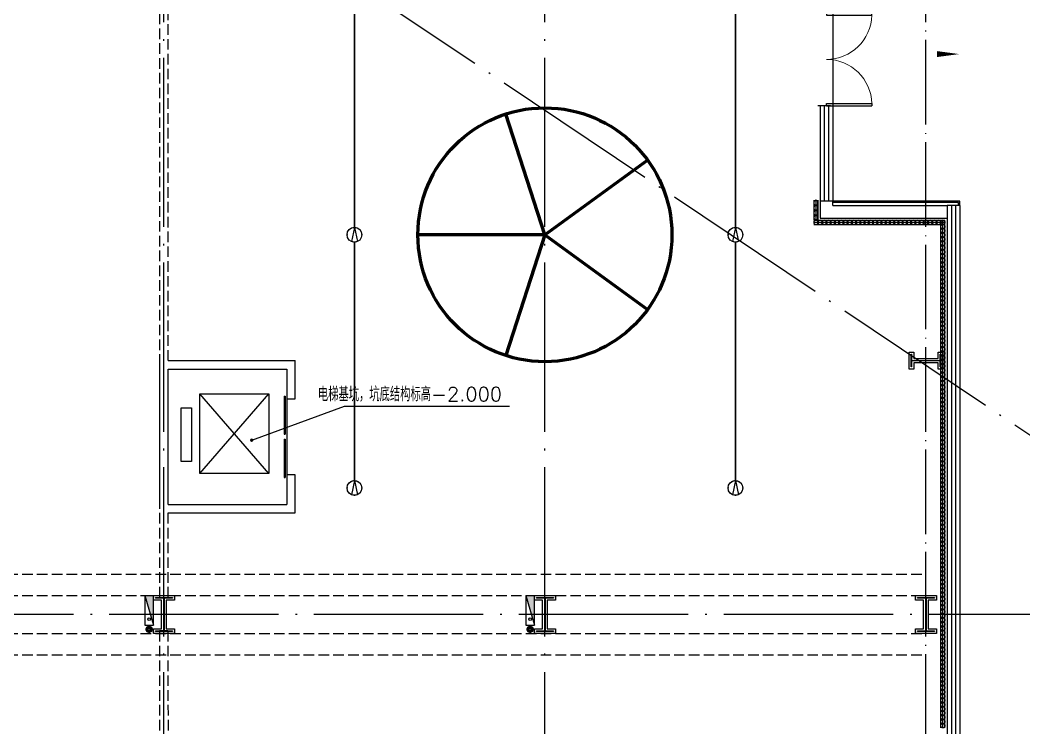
# Model space of a CAD drawing. Extents: x -1396510 to 1250330, y -1892470 to 1623980.
# Drawn here: x 180528 to 204240, y -1326655 to -1309924 of the extents above; entities that cross this region are included whole.
import ezdxf
from ezdxf.enums import TextEntityAlignment as Align

# ---------------------------------------------------------------- set-up
doc = ezdxf.new("R2010")
doc.units = 0
doc.header["$LTSCALE"] = 1000
doc.header["$MEASUREMENT"] = 0
doc.linetypes.add('DASH', pattern=[0.35, 0.25, -0.1])
doc.linetypes.add('DOTE', pattern=[2.42, 2, -0.2, 0.02, -0.2])
doc.layers.get('Defpoints').update_dxf_attribs({"color": 210})
for name, color, linetype in [('10平面$0$WINDOW', 4, 'Continuous'), ('A-AXIS-DOTE', 14, 'DOTE'), ('A-AXIS-SYMB', 3, 'Continuous'), ('A-CURTAIN', 134, 'Continuous'), ('A-HATCH-2', 251, 'Continuous'), ('A-HRAIL', 173, 'Continuous'), ('A-LIN-V', 9, 'Continuous'), ('A-WINDOW', 140, 'Continuous'), ('AS-COLN', 6, 'Continuous'), ('AS-WALL', 40, 'Continuous'), ('CURTWALL', 4, 'Continuous'), ('EQUIP-照明', 3, 'Continuous'), ('SB_ZF消火栓', 10, 'Continuous'), ('SB_ZF消火栓M', 10, 'Continuous'), ('WINDOW', 4, 'Continuous'), ('WIRE-照明', 1, 'Continuous')]:
    doc.layers.add(name, color=color, linetype=linetype)
doc.layers.add('A-云线2', color=3, linetype='Continuous', plot=False)
doc.layers.add('LG-ZF消防', color=1, linetype='Continuous', lineweight=60)
doc.styles.add('_TCH_DIM', font='SIMPLEX', dxfattribs={"bigfont": 'GBCBIG'})
doc.styles.add('_TEL_DIM', font='SIMPLEX', dxfattribs={"width": 0.8, "height": 3.5, "bigfont": 'HZTXT'})

# ---------------------------------------------------------------- blocks, each defined once
blk = doc.blocks.new('4324324')
at = {"layer": 'A-HATCH-2', "color": 8, "linetype": 'DASH'}
for p, q in [((-294754, 585770), (-128854, 585770)), ((-294754, 585270), (-128854, 585270)), ((-307354, 584370), (-128854, 584370)), ((-307354, 583870), (-128854, 583870))]:
    blk.add_line(p, q, dxfattribs=at)
blk = doc.blocks.new('w4324324')
at = {"layer": 'A-HATCH-2', "color": 0, "lineweight": 60}
for q in [(-1694760, 686605), (-1697614, 684532), (-1691907, 684532), (-1696524, 681178), (-1692997, 681178)]:
    blk.add_line((-1694760, 683605), q, dxfattribs=at)
blk.add_circle((-1694760, 683605), 3000, dxfattribs=at)
blk = doc.blocks.new('342343')
at = {"layer": 'A-LIN-V', "color": 8}
blk.add_blockref('w4324324', (1066610, -62444), dxfattribs=at)
blk = doc.blocks.new('w42343243')
at = {"layer": 'A-HATCH-2', "color": 8}
blk.add_lwpolyline([(-165104, 621070), (-164604, 621070), (-164604, 620958), (-164800, 620958), (-164800, 620282), (-164604, 620282), (-164604, 620170), (-165104, 620170), (-165104, 620282), (-164908, 620282), (-164908, 620958), (-165104, 620958)], close=True, dxfattribs=at)
at = {"layer": 'AS-COLN', "color": 3}
blk.add_lwpolyline([(-165054, 621020), (-164654, 621020), (-164654, 621008), (-164850, 621008), (-164850, 620232), (-164654, 620232), (-164654, 620220), (-165054, 620220), (-165054, 620232), (-164858, 620232), (-164858, 621008), (-165054, 621008)], close=True, dxfattribs=at)
blk = doc.blocks.new('nt66')
at = {"layer": 'A-HATCH-2', "color": 8}
blk.add_lwpolyline([(-195840, 766870), (-195440, 766870), (-195440, 766758), (-195586, 766758), (-195586, 766182), (-195440, 766182), (-195440, 766070), (-195840, 766070), (-195840, 766182), (-195694, 766182), (-195694, 766758), (-195840, 766758)], close=True, dxfattribs=at)
at = {"layer": 'AS-COLN'}
blk.add_lwpolyline([(-195790, 766820), (-195490, 766820), (-195490, 766808), (-195636, 766808), (-195636, 766132), (-195490, 766132), (-195490, 766120), (-195790, 766120), (-195790, 766132), (-195644, 766132), (-195644, 766808), (-195790, 766808)], close=True, dxfattribs=at)
blk = doc.blocks.new('42343')
at = {"rotation": 270}
blk.add_blockref('nt66', (-895324, 395180), dxfattribs=at)
at = {"layer": 'A-WINDOW'}
for p in [(18000, -35800), (27000, -35800), (36000, -35800)]:
    blk.add_blockref('w42343243', p, dxfattribs=at)
blk = doc.blocks.new('A$C5D961328')
at = {"layer": 'SB_ZF消火栓'}
blk.add_hatch(color=256, dxfattribs=at).paths.add_polyline_path([(0, 40), (700, 40), (700, 240)])
for p, q in [((700, 240), (0, 240)), ((0, 240), (0, 40)), ((700, 240), (0, 40)), ((700, 240), (700, 40)), ((0, 40), (700, 40))]:
    blk.add_line(p, q, dxfattribs=at)
at = {"layer": 'SB_ZF消火栓', "color": 1}
blk.add_circle((140, 140), 32.5, dxfattribs=at)
blk = doc.blocks.new('we42342343234')
at = {"layer": 'LG-ZF消防'}
for centre in [(-147204, 584470), (-138204, 584470)]:
    blk.add_circle(centre, 50, dxfattribs=at)
at = {"layer": 'SB_ZF消火栓M', "rotation": 90}
for p in [(-147064, 584570), (-138064, 584570)]:
    blk.add_blockref('A$C5D961328', p, dxfattribs=at)
blk = doc.blocks.new('10平面$0$$DorLib2D$00000002')
for p, q in [((-0.5, 0), (-0.5, 0.4875)), ((-0.475, 0.4875), (-0.5, 0.4875)), ((-0.475, 0), (-0.475, 0.4875)), ((0.475, 0), (0.475, 0.4875)), ((0.475, 0.4875), (0.5, 0.4875)), ((0.5, 0), (0.5, 0.4875)), ((-0.5, 0), (-0.475, 0)), ((0.5, 0), (0.475, 0))]:
    blk.add_line(p, q)
at = {"lineweight": 13}
for centre, start, end in [((-0.4875, 0), 0, 88.53072), ((0.4875, 0), 91.46928, 180)]:
    blk.add_arc(centre, 0.4875, start, end, dxfattribs=at)
blk = doc.blocks.new('$DORLIB2D$00000127')
at = {"color": 0}
for points in [[(-0.533, 0.795), (-0.533, 0.69)], [(-0.033, 0.795), (-0.533, 0.795)], [(-0.033, 0.795), (-0.033, 0.69)], [(0.533, 0.795), (0.033, 0.795)], [(0.033, 0.795), (0.033, 0.69)], [(0.533, 0.795), (0.533, 0.69)], [(-0.033, 0.69), (-0.533, 0.69)], [(0.533, 0.69), (0.033, 0.69)], [(0.5, 0.5), (-0.5, 0.5)]]:
    blk.add_lwpolyline(points, dxfattribs=at)
blk = doc.blocks.new('99平面图例外参$0$$LinePat$圆环')
for points in [[(0, 150), (300, 150)], [(0, 0), (300, 0)], [(0, -150), (300, -150)]]:
    blk.add_lwpolyline(points)
at = {"color": 0}
blk.add_circle((150, 0), 150, dxfattribs=at)
blk = doc.blocks.new('世赫3#厂房一层0821')
at = {"layer": '10平面$0$WINDOW'}
blk.add_line((181799.6, -21680), (181799.6, -23880), dxfattribs=at)
at = {"layer": 'A-AXIS-DOTE', "color": 8, "ltscale": 2}
for p, q in [((166000, -79980), (166000, 5514)), ((175000, -79980), (175000, 5514)), ((165996, -17950), (196000, -38050)), ((192904.2, -35900), (-5155.8, -35900))]:
    blk.add_line(p, q, dxfattribs=at)
at = {"layer": 'A-AXIS-DOTE', "color": 8}
blk.add_line((184000, -79980), (184000, 5514), dxfattribs=at)
at = {"layer": 'A-AXIS-SYMB', "color": 8}
blk.add_lwpolyline([(183326.4, -22654.2, 0, 0, 0), (184786.4, -22654.2, 0, 140, 0), (184261.4, -22654.2, 0, 0, 0)], format="xyseb", dxfattribs=at)
at = {"layer": 'A-CURTAIN'}
for points in [[(184800, -26230), (184800, -26130), (181800, -26130)], [(184770, -26230), (184770, -26160), (181800, -26160)]]:
    blk.add_lwpolyline(points, dxfattribs=at)
at = {"layer": 'AS-WALL'}
for p, q in [((181799.6, -26130), (181499.6, -26130)), ((181499.6, -26130), (181499.6, -26530)), ((181799.6, -26230), (181799.6, -26130)), ((181799.6, -26230), (184500, -26230)), ((181499.6, -26530), (184500, -26530))]:
    blk.add_line(p, q, dxfattribs=at)
at = {"layer": 'CURTWALL'}
for p, q in [((184500, -26230), (184500, -26380)), ((184800, -26230), (184500, -26230)), ((184600, -26230), (184600, -26380)), ((184700, -26230), (184700, -26380)), ((184800, -26230), (184800, -26380)), ((184500, -26380), (184500, -55230)), ((184600, -26380), (184600, -55230)), ((184700, -26380), (184700, -55230)), ((184800, -26380), (184800, -55230))]:
    blk.add_line(p, q, dxfattribs=at)
at = {"layer": 'Defpoints', "color": 8, "linetype": 'DASH'}
for p, q in [((165900, -30000), (165900, -400)), ((166100, -29900), (166100, -400)), ((165900, -35500), (165900, -33400)), ((166100, -35500), (166100, -33500)), ((165900, -35500), (166100, -35500)), ((165896, -36288), (165900, -68600)), ((166096, -36288), (165896, -36288)), ((166096, -36288), (166100, -68600))]:
    blk.add_line(p, q, dxfattribs=at)
at = {"layer": 'Defpoints', "color": 8}
for p, q in [((165900, -33400), (165900, -30000)), ((166100, -29900), (169100, -29900)), ((166100, -30100), (168900, -30100)), ((166100, -33300), (166100, -30100)), ((168900, -30100), (168900, -30800)), ((169100, -30800), (169100, -29900)), ((166850, -32565.8), (168480, -30685.8)), ((168480, -32565.8), (166850, -30685.8)), ((168900, -30800), (169100, -30800)), ((168074.2, -31780), (170264.2, -30980)), ((170264.2, -30980), (174164.2, -30980)), ((169100, -32600), (168900, -32600)), ((168900, -32600), (168900, -33300)), ((169100, -33500), (169100, -32600)), ((166100, -33300), (168900, -33300)), ((166100, -33500), (169100, -33500))]:
    blk.add_line(p, q, dxfattribs=at)
for points in [[(166850, -32565.8), (166850, -30685.8), (168480, -30685.8), (168480, -32565.8)], [(166410, -32285.8), (166410, -31015.8), (166650, -31015.8), (166650, -32285.8)]]:
    blk.add_lwpolyline(points, close=True, dxfattribs=at)
at = {"layer": 'Defpoints', "color": 8, "const_width": 40}
blk.add_lwpolyline([(168055.4, -31786.9, 1), (168093, -31773.1, 1)], format="xyb", close=True, dxfattribs=at)
at = {"layer": 'WINDOW'}
for p, q in [((181745.4, -23880), (181445.1, -23880)), ((181499.6, -23880), (181499.6, -26130)), ((181599.6, -23880), (181599.6, -26130)), ((181699.6, -23880), (181699.6, -26130)), ((181799.6, -23880), (181799.6, -26130))]:
    blk.add_line(p, q, dxfattribs=at)
at = {"layer": '10平面$0$WINDOW', "xscale": -2200, "yscale": 2200, "zscale": 300, "rotation": 270.0000000014832}
blk.add_blockref('10平面$0$$DorLib2D$00000002', (181649.6, -22780), dxfattribs=at)
at = {"layer": 'A-HRAIL', "yscale": 0.3333333333111111, "zscale": 0.3333333333111111}
for p, xscale, rotation in [((181400, -26110), -0.3916666671966327, 90), ((181400, -26227.5), -0.3916666671966327, 90), ((181400, -26345), -0.3916666671966327, 90), ((181400, -26462.5), -0.3916666671966327, 90), ((181350, -26630), -0.3333333266804324, 180), ((181450, -26630), -0.3333333266804324, 180), ((181550, -26630), -0.3333333266804324, 180), ((181650, -26630), -0.3333333266804324, 180), ((181750, -26630), -0.3333333266804324, 180), ((181850, -26630), -0.3333333266804324, 180), ((181950, -26630), -0.3333333266804324, 180), ((182050, -26630), -0.3333333266804324, 180), ((182150, -26630), -0.3333333266804324, 180), ((182250, -26630), -0.3333333266804324, 180), ((182350, -26630), -0.3333333266804324, 180), ((182450, -26630), -0.3333333266804324, 180), ((182550, -26630), -0.3333333266804324, 180), ((182650, -26630), -0.3333333266804324, 180), ((182750, -26630), -0.3333333266804324, 180), ((182850, -26630), -0.3333333266804324, 180), ((182950, -26630), -0.3333333266804324, 180), ((183050, -26630), -0.3333333266804324, 180), ((183150, -26630), -0.3333333266804324, 180), ((183250, -26630), -0.3333333266804324, 180), ((183350, -26630), -0.3333333266804324, 180), ((183450, -26630), -0.3333333266804324, 180), ((183550, -26630), -0.3333333266804324, 180), ((183650, -26630), -0.3333333266804324, 180), ((183750, -26630), -0.3333333266804324, 180), ((183850, -26630), -0.3333333266804324, 180), ((183950, -26630), -0.3333333266804324, 180), ((184050, -26630), -0.3333333266804324, 180), ((184150, -26630), -0.3333333266804324, 180), ((184250, -26630), -0.3333333266804324, 180), ((184400, -26680), 0.3333686689155855, 90), ((184350, -26630), -0.3333333266804324, 180), ((184400, -26780), 0.3333686689155855, 90), ((184400, -26880), 0.3333686689155855, 90), ((184400, -26980), 0.3333686689155855, 90), ((184400, -27080.1), 0.3333686689155855, 90), ((184400, -27180.1), 0.3333686689155855, 90), ((184400, -27280.1), 0.3333686689155855, 90), ((184400, -27380.1), 0.3333686689155855, 90), ((184400, -27480.1), 0.3333686689155855, 90), ((184400, -27580.1), 0.3333686689155855, 90), ((184400, -27680.1), 0.3333686689155855, 90), ((184400, -27780.1), 0.3333686689155855, 90), ((184400, -27880.1), 0.3333686689155855, 90), ((184400, -27980.1), 0.3333686689155855, 90), ((184400, -28080.2), 0.3333686689155855, 90), ((184400, -28180.2), 0.3333686689155855, 90), ((184400, -28280.2), 0.3333686689155855, 90), ((184400, -28380.2), 0.3333686689155855, 90), ((184400, -28480.2), 0.3333686689155855, 90), ((184400, -28580.2), 0.3333686689155855, 90), ((184400, -28680.2), 0.3333686689155855, 90), ((184400, -28780.2), 0.3333686689155855, 90), ((184400, -28880.2), 0.3333686689155855, 90), ((184400, -28980.3), 0.3333686689155855, 90), ((184400, -29080.3), 0.3333686689155855, 90), ((184400, -29180.3), 0.3333686689155855, 90), ((184400, -29280.3), 0.3333686689155855, 90), ((184400, -29380.3), 0.3333686689155855, 90), ((184400, -29480.3), 0.3333686689155855, 90), ((184400, -29580.3), 0.3333686689155855, 90), ((184400, -29680.3), 0.3333686689155855, 90), ((184400, -29780.3), 0.3333686689155855, 90), ((184400, -29880.3), 0.3333686689155855, 90), ((184400, -29980.4), 0.3333686689155855, 90), ((184400, -30080.4), 0.3333686689155855, 90), ((184400, -30180.4), 0.3333686689155855, 90), ((184400, -30280.4), 0.3333686689155855, 90), ((184400, -30380.4), 0.3333686689155855, 90), ((184400, -30480.4), 0.3333686689155855, 90), ((184400, -30580.4), 0.3333686689155855, 90), ((184400, -30680.4), 0.3333686689155855, 90), ((184400, -30780.4), 0.3333686689155855, 90), ((184400, -30880.5), 0.3333686689155855, 90), ((184400, -30980.5), 0.3333686689155855, 90), ((184400, -31080.5), 0.3333686689155855, 90), ((184400, -31180.5), 0.3333686689155855, 90), ((184400, -31280.5), 0.3333686689155855, 90), ((184400, -31380.5), 0.3333686689155855, 90), ((184400, -31480.5), 0.3333686689155855, 90), ((184400, -31580.5), 0.3333686689155855, 90), ((184400, -31680.5), 0.3333686689155855, 90), ((184400, -31780.6), 0.3333686689155855, 90), ((184400, -31880.6), 0.3333686689155855, 90), ((184400, -31980.6), 0.3333686689155855, 90), ((184400, -32080.6), 0.3333686689155855, 90), ((184400, -32180.6), 0.3333686689155855, 90), ((184400, -32280.6), 0.3333686689155855, 90), ((184400, -32380.6), 0.3333686689155855, 90), ((184400, -32480.6), 0.3333686689155855, 90), ((184400, -32580.6), 0.3333686689155855, 90), ((184400, -32680.6), 0.3333686689155855, 90), ((184400, -32780.7), 0.3333686689155855, 90), ((184400, -32880.7), 0.3333686689155855, 90), ((184400, -32980.7), 0.3333686689155855, 90), ((184400, -33080.7), 0.3333686689155855, 90), ((184400, -33180.7), 0.3333686689155855, 90), ((184400, -33280.7), 0.3333686689155855, 90), ((184400, -33380.7), 0.3333686689155855, 90), ((184400, -33480.7), 0.3333686689155855, 90), ((184400, -33580.7), 0.3333686689155855, 90), ((184400, -33680.8), 0.3333686689155855, 90), ((184400, -33780.8), 0.3333686689155855, 90), ((184400, -33880.8), 0.3333686689155855, 90), ((184400, -33980.8), 0.3333686689155855, 90), ((184400, -34080.8), 0.3333686689155855, 90), ((184400, -34180.8), 0.3333686689155855, 90), ((184400, -34280.8), 0.3333686689155855, 90), ((184400, -34380.8), 0.3333686689155855, 90), ((184400, -34480.8), 0.3333686689155855, 90), ((184400, -34580.8), 0.3333686689155855, 90), ((184400, -34680.9), 0.3333686689155855, 90), ((184400, -34780.9), 0.3333686689155855, 90), ((184400, -34880.9), 0.3333686689155855, 90), ((184400, -34980.9), 0.3333686689155855, 90), ((184400, -35080.9), 0.3333686689155855, 90), ((184400, -35180.9), 0.3333686689155855, 90), ((184400, -35280.9), 0.3333686689155855, 90), ((184400, -35380.9), 0.3333686689155855, 90), ((184400, -35480.9), 0.3333686689155855, 90), ((184400, -35581), 0.3333686689155855, 90), ((184400, -35681), 0.3333686689155855, 90), ((184400, -35781), 0.3333686689155855, 90), ((184400, -35881), 0.3333686689155855, 90), ((184400, -35981), 0.3333686689155855, 90), ((184400, -36081), 0.3333686689155855, 90), ((184400, -36181), 0.3333686689155855, 90), ((184400, -36281), 0.3333686689155855, 90), ((184400, -36381), 0.3333686689155855, 90), ((184400, -36481), 0.3333686689155855, 90), ((184400, -36581.1), 0.3333686689155855, 90), ((184400, -36681.1), 0.3333686689155855, 90), ((184400, -36781.1), 0.3333686689155855, 90), ((184400, -36881.1), 0.3333686689155855, 90), ((184400, -36981.1), 0.3333686689155855, 90), ((184400, -37081.1), 0.3333686689155855, 90), ((184400, -37181.1), 0.3333686689155855, 90), ((184400, -37281.1), 0.3333686689155855, 90), ((184400, -37381.1), 0.3333686689155855, 90), ((184400, -37481.2), 0.3333686689155855, 90), ((184400, -37581.2), 0.3333686689155855, 90), ((184400, -37681.2), 0.3333686689155855, 90), ((184400, -37781.2), 0.3333686689155855, 90), ((184400, -37881.2), 0.3333686689155855, 90), ((184400, -37981.2), 0.3333686689155855, 90), ((184400, -38081.2), 0.3333686689155855, 90), ((184400, -38181.2), 0.3333686689155855, 90), ((184400, -38281.2), 0.3333686689155855, 90), ((184400, -38381.3), 0.3333686689155855, 90), ((184400, -38481.3), 0.3333686689155855, 90), ((184400, -38581.3), 0.3333686689155855, 90)]:
    blk.add_blockref('99平面图例外参$0$$LinePat$圆环', p, dxfattribs=dict(at, xscale=xscale, rotation=rotation))
at = {"layer": 'A-LIN-V', "color": 8, "rotation": 90}
blk.add_blockref('342343', (796160.7, 601225), dxfattribs=at)
at = {"layer": 'A-WINDOW'}
for name in ['42343', '4324324']:
    blk.add_blockref(name, (312854.2, -620720), dxfattribs=at)
at = {"layer": 'Defpoints', "color": 8, "xscale": 1800, "yscale": 200, "zscale": 200, "rotation": 89.9999999459329}
blk.add_blockref('$DORLIB2D$00000127', (169000, -31700), dxfattribs=at)
at = {"layer": 'SB_ZF消火栓'}
blk.add_blockref('we42342343234', (312854.2, -620720), dxfattribs=at)
at = {"layer": 'Defpoints', "color": 7, "style": '_TCH_DIM'}
blk.add_text('电梯基坑，坑底结构标高-2.000', height=337.589, dxfattribs=at).set_placement((169636.1, -30861.3))
blk = doc.blocks.new('$equip$00002832')
for q in [(-0.203, -0.457), (0.203, -0.457)]:
    blk.add_line((0, 0.5), q)
at = {"const_width": 0.0571}
blk.add_lwpolyline([(0.5, 0, 1), (-0.5, 0, 1), (0.5, 0, -0.625089)], format="xyb", dxfattribs=at)
blk.add_circle((0, 0), 0.5)
for p in [(-0.5, 0), (0, 0.5), (0.5, 0), (0, -0.5)]:
    blk.add_point(p)
at = {"color": 7, "style": '_TEL_DIM', "flags": 1}
for tag in ['A', 'REMARK']:
    blk.add_attdef(tag, text='', height=0.00002, dxfattribs=at).set_placement((0, 0), align=Align.MIDDLE_CENTER)

msp = doc.modelspace()

# ---------------------------------------------------------------- linework, layer by layer
at = {"layer": 'WIRE-照明', "linetype": 'Continuous', "const_width": 35}
for points in [[(188425.8, -1314824), (188425.8, -1309190.6)], [(197425.8, -1314824), (197425.8, -1309190.6)], [(188425.8, -1320807.3), (188425.8, -1315174)], [(197425.8, -1320807.3), (197425.8, -1315174)]]:
    msp.add_lwpolyline(points, dxfattribs=at)

# ---------------------------------------------------------------- block references
at = {"layer": 'A-云线2'}
msp.add_blockref('世赫3#厂房一层0821', (17925.8, -1288074), dxfattribs=at)
at = {"layer": 'EQUIP-照明', "xscale": 350, "yscale": 350, "zscale": 350}
for p in [(188425.8, -1314999), (197425.8, -1314999), (188425.8, -1320982.3), (197425.8, -1320982.3)]:
    msp.add_blockref('$equip$00002832', p, dxfattribs=at)

doc.saveas('drawing.dxf')
